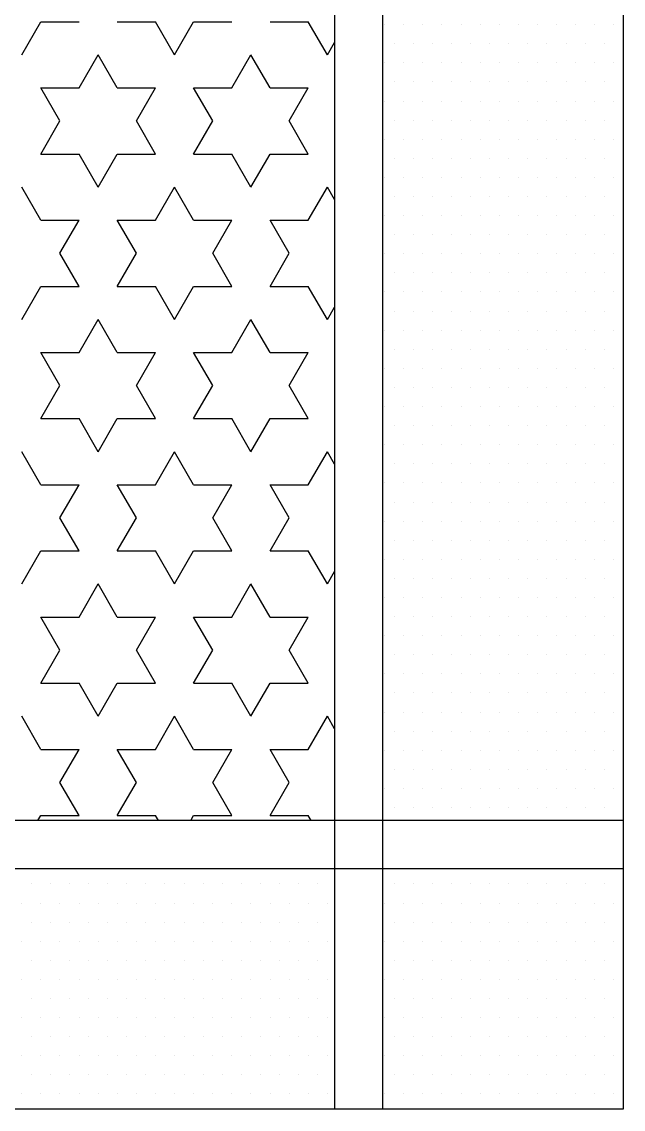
# Model space of a CAD drawing. Extents: x -42728 to 99010, y -18674 to 47645.
# Drawn here: x -35867.9 to -35618, y 16603.2 to 17055.3 of the extents above; entities that cross this region are included whole.
import ezdxf

# ---------------------------------------------------------------- set-up
doc = ezdxf.new("R2010")
doc.units = 0
doc.header["$LTSCALE"] = 100
doc.header["$MEASUREMENT"] = 0
doc.layers.get('0').update_dxf_attribs({"linetype": 'CONTINUOUS'})
doc.layers.add('家具', color=223, linetype='CONTINUOUS')

# ---------------------------------------------------------------- blocks, each defined once
blk = doc.blocks.new('A$C30322C3C')
at = {"layer": '家具', "color": 3}
for p, q in [((350.87, 888.82), (350.87, 0)), ((370.87, 888.82), (370.87, 0)), ((470.87, 888.82), (470.87, 0)), ((220.9, 438.31), (228.84, 452.06)), ((284.4, 438.31), (292.34, 452.06)), ((228.84, 452.05), (244.71, 452.05)), ((260.59, 452.05), (276.46, 452.05)), ((284.4, 438.31), (276.46, 452.05)), ((292.34, 452.05), (308.21, 452.05)), ((324.09, 452.05), (339.96, 452.05)), ((347.9, 438.31), (339.96, 452.05)), ((371.71, 450.84), (371.71, 450.84)), ((379.65, 450.84), (379.65, 450.84)), ((387.59, 450.84), (387.59, 450.84)), ((395.53, 450.84), (395.53, 450.84)), ((403.46, 450.84), (403.46, 450.84)), ((411.4, 450.84), (411.4, 450.84)), ((419.34, 450.84), (419.34, 450.84)), ((427.28, 450.84), (427.28, 450.84)), ((435.21, 450.84), (435.21, 450.84)), ((443.15, 450.84), (443.15, 450.84)), ((451.09, 450.84), (451.09, 450.84)), ((459.03, 450.84), (459.03, 450.84)), ((466.96, 450.84), (466.96, 450.84)), ((347.9, 438.31), (350.87, 443.45)), ((375.68, 442.9), (375.68, 442.9)), ((383.62, 442.9), (383.62, 442.9)), ((391.56, 442.9), (391.56, 442.9)), ((399.5, 442.9), (399.5, 442.9)), ((407.43, 442.9), (407.43, 442.9)), ((415.37, 442.9), (415.37, 442.9)), ((423.31, 442.9), (423.31, 442.9)), ((431.25, 442.9), (431.25, 442.9)), ((439.18, 442.9), (439.18, 442.9)), ((447.12, 442.9), (447.12, 442.9)), ((455.06, 442.9), (455.06, 442.9)), ((463, 442.9), (463, 442.9)), ((244.71, 424.56), (252.65, 438.31)), ((260.58, 424.56), (252.65, 438.31)), ((308.21, 424.56), (316.15, 438.31)), ((324.08, 424.56), (316.15, 438.31)), ((371.71, 434.97), (371.71, 434.97)), ((379.65, 434.97), (379.65, 434.97)), ((387.59, 434.97), (387.59, 434.97)), ((395.53, 434.97), (395.53, 434.97)), ((403.46, 434.97), (403.46, 434.97)), ((411.4, 434.97), (411.4, 434.97)), ((419.34, 434.97), (419.34, 434.97)), ((427.28, 434.97), (427.28, 434.97)), ((435.21, 434.97), (435.21, 434.97)), ((443.15, 434.97), (443.15, 434.97)), ((451.09, 434.97), (451.09, 434.97)), ((459.03, 434.97), (459.03, 434.97)), ((466.96, 434.97), (466.96, 434.97)), ((375.68, 427.03), (375.68, 427.03)), ((383.62, 427.03), (383.62, 427.03)), ((391.56, 427.03), (391.56, 427.03)), ((399.5, 427.03), (399.5, 427.03)), ((407.43, 427.03), (407.43, 427.03)), ((415.37, 427.03), (415.37, 427.03)), ((423.31, 427.03), (423.31, 427.03)), ((431.25, 427.03), (431.25, 427.03)), ((439.18, 427.03), (439.18, 427.03)), ((447.12, 427.03), (447.12, 427.03)), ((455.06, 427.03), (455.06, 427.03)), ((463, 427.03), (463, 427.03)), ((236.77, 410.81), (228.83, 424.56)), ((228.84, 424.56), (244.71, 424.56)), ((260.59, 424.56), (276.46, 424.56)), ((268.53, 410.81), (276.46, 424.56)), ((300.27, 410.81), (292.33, 424.56)), ((292.34, 424.56), (308.21, 424.56)), ((324.09, 424.56), (339.96, 424.56)), ((332.03, 410.81), (339.96, 424.56)), ((371.71, 419.09), (371.71, 419.09)), ((379.65, 419.09), (379.65, 419.09)), ((387.59, 419.09), (387.59, 419.09)), ((395.53, 419.09), (395.53, 419.09)), ((403.46, 419.09), (403.46, 419.09)), ((411.4, 419.09), (411.4, 419.09)), ((419.34, 419.09), (419.34, 419.09)), ((427.28, 419.09), (427.28, 419.09)), ((435.21, 419.09), (435.21, 419.09)), ((443.15, 419.09), (443.15, 419.09)), ((451.09, 419.09), (451.09, 419.09)), ((459.03, 419.09), (459.03, 419.09)), ((466.96, 419.09), (466.96, 419.09)), ((228.84, 397.06), (236.78, 410.81)), ((276.46, 397.06), (268.52, 410.81)), ((292.34, 397.06), (300.28, 410.81)), ((339.96, 397.06), (332.02, 410.81)), ((375.68, 411.15), (375.68, 411.15)), ((383.62, 411.15), (383.62, 411.15)), ((391.56, 411.15), (391.56, 411.15)), ((399.5, 411.15), (399.5, 411.15)), ((407.43, 411.15), (407.43, 411.15)), ((415.37, 411.15), (415.37, 411.15)), ((423.31, 411.15), (423.31, 411.15)), ((431.25, 411.15), (431.25, 411.15)), ((439.18, 411.15), (439.18, 411.15)), ((447.12, 411.15), (447.12, 411.15)), ((455.06, 411.15), (455.06, 411.15)), ((463, 411.15), (463, 411.15)), ((371.71, 403.22), (371.71, 403.22)), ((379.65, 403.22), (379.65, 403.22)), ((387.59, 403.22), (387.59, 403.22)), ((395.53, 403.22), (395.53, 403.22)), ((403.46, 403.22), (403.46, 403.22)), ((411.4, 403.22), (411.4, 403.22)), ((419.34, 403.22), (419.34, 403.22)), ((427.28, 403.22), (427.28, 403.22)), ((435.21, 403.22), (435.21, 403.22)), ((443.15, 403.22), (443.15, 403.22)), ((451.09, 403.22), (451.09, 403.22)), ((459.03, 403.22), (459.03, 403.22)), ((466.96, 403.22), (466.96, 403.22)), ((228.84, 397.06), (244.71, 397.06)), ((252.65, 383.31), (244.71, 397.06)), ((252.65, 383.32), (260.59, 397.06)), ((260.59, 397.06), (276.46, 397.06)), ((292.34, 397.06), (308.21, 397.06)), ((316.15, 383.31), (308.21, 397.06)), ((316.15, 383.32), (324.09, 397.06)), ((324.09, 397.06), (339.96, 397.06)), ((375.68, 395.28), (375.68, 395.28)), ((383.62, 395.28), (383.62, 395.28)), ((391.56, 395.28), (391.56, 395.28)), ((399.5, 395.28), (399.5, 395.28)), ((407.43, 395.28), (407.43, 395.28)), ((415.37, 395.28), (415.37, 395.28)), ((423.31, 395.28), (423.31, 395.28)), ((431.25, 395.28), (431.25, 395.28)), ((439.18, 395.28), (439.18, 395.28)), ((447.12, 395.28), (447.12, 395.28)), ((455.06, 395.28), (455.06, 395.28)), ((463, 395.28), (463, 395.28)), ((371.71, 387.34), (371.71, 387.34)), ((379.65, 387.34), (379.65, 387.34)), ((387.59, 387.34), (387.59, 387.34)), ((395.53, 387.34), (395.53, 387.34)), ((403.46, 387.34), (403.46, 387.34)), ((411.4, 387.34), (411.4, 387.34)), ((419.34, 387.34), (419.34, 387.34)), ((427.28, 387.34), (427.28, 387.34)), ((435.21, 387.34), (435.21, 387.34)), ((443.15, 387.34), (443.15, 387.34)), ((451.09, 387.34), (451.09, 387.34)), ((459.03, 387.34), (459.03, 387.34)), ((466.96, 387.34), (466.96, 387.34)), ((228.83, 369.56), (220.9, 383.31)), ((276.46, 369.57), (284.4, 383.32)), ((292.33, 369.56), (284.4, 383.31)), ((339.96, 369.57), (347.9, 383.32)), ((350.87, 378.16), (347.9, 383.31)), ((375.68, 379.4), (375.68, 379.4)), ((383.62, 379.4), (383.62, 379.4)), ((391.56, 379.4), (391.56, 379.4)), ((399.5, 379.4), (399.5, 379.4)), ((407.43, 379.4), (407.43, 379.4)), ((415.37, 379.4), (415.37, 379.4)), ((423.31, 379.4), (423.31, 379.4)), ((431.25, 379.4), (431.25, 379.4)), ((439.18, 379.4), (439.18, 379.4)), ((447.12, 379.4), (447.12, 379.4)), ((455.06, 379.4), (455.06, 379.4)), ((463, 379.4), (463, 379.4)), ((371.71, 371.47), (371.71, 371.47)), ((379.65, 371.47), (379.65, 371.47)), ((387.59, 371.47), (387.59, 371.47)), ((395.53, 371.47), (395.53, 371.47)), ((403.46, 371.47), (403.46, 371.47)), ((411.4, 371.47), (411.4, 371.47)), ((419.34, 371.47), (419.34, 371.47)), ((427.28, 371.47), (427.28, 371.47)), ((435.21, 371.47), (435.21, 371.47)), ((443.15, 371.47), (443.15, 371.47)), ((451.09, 371.47), (451.09, 371.47)), ((459.03, 371.47), (459.03, 371.47)), ((466.96, 371.47), (466.96, 371.47)), ((228.84, 369.56), (244.71, 369.56)), ((236.78, 355.82), (244.71, 369.57)), ((268.52, 355.82), (260.58, 369.56)), ((260.59, 369.56), (276.46, 369.56)), ((292.34, 369.56), (308.21, 369.56)), ((300.28, 355.82), (308.21, 369.57)), ((332.02, 355.82), (324.08, 369.56)), ((324.09, 369.56), (339.96, 369.56)), ((375.68, 363.53), (375.68, 363.53)), ((383.62, 363.53), (383.62, 363.53)), ((391.56, 363.53), (391.56, 363.53)), ((399.5, 363.53), (399.5, 363.53)), ((407.43, 363.53), (407.43, 363.53)), ((415.37, 363.53), (415.37, 363.53)), ((423.31, 363.53), (423.31, 363.53)), ((431.25, 363.53), (431.25, 363.53)), ((439.18, 363.53), (439.18, 363.53)), ((447.12, 363.53), (447.12, 363.53)), ((455.06, 363.53), (455.06, 363.53)), ((463, 363.53), (463, 363.53)), ((244.71, 342.07), (236.77, 355.82)), ((260.59, 342.07), (268.53, 355.82)), ((308.21, 342.07), (300.27, 355.82)), ((324.09, 342.07), (332.03, 355.82)), ((371.71, 355.59), (371.71, 355.59)), ((379.65, 355.59), (379.65, 355.59)), ((387.59, 355.59), (387.59, 355.59)), ((395.53, 355.59), (395.53, 355.59)), ((403.46, 355.59), (403.46, 355.59)), ((411.4, 355.59), (411.4, 355.59)), ((419.34, 355.59), (419.34, 355.59)), ((427.28, 355.59), (427.28, 355.59)), ((435.21, 355.59), (435.21, 355.59)), ((443.15, 355.59), (443.15, 355.59)), ((451.09, 355.59), (451.09, 355.59)), ((459.03, 355.59), (459.03, 355.59)), ((466.96, 355.59), (466.96, 355.59)), ((375.68, 347.65), (375.68, 347.65)), ((383.62, 347.65), (383.62, 347.65)), ((391.56, 347.65), (391.56, 347.65)), ((399.5, 347.65), (399.5, 347.65)), ((407.43, 347.65), (407.43, 347.65)), ((415.37, 347.65), (415.37, 347.65)), ((423.31, 347.65), (423.31, 347.65)), ((431.25, 347.65), (431.25, 347.65)), ((439.18, 347.65), (439.18, 347.65)), ((447.12, 347.65), (447.12, 347.65)), ((455.06, 347.65), (455.06, 347.65)), ((463, 347.65), (463, 347.65)), ((220.9, 328.32), (228.84, 342.07)), ((228.84, 342.07), (244.71, 342.07)), ((260.59, 342.07), (276.46, 342.07)), ((284.4, 328.32), (276.46, 342.07)), ((284.4, 328.32), (292.34, 342.07)), ((292.34, 342.07), (308.21, 342.07)), ((324.09, 342.07), (339.96, 342.07)), ((347.9, 328.32), (339.96, 342.07)), ((371.71, 339.72), (371.71, 339.72)), ((379.65, 339.72), (379.65, 339.72)), ((387.59, 339.72), (387.59, 339.72)), ((395.53, 339.72), (395.53, 339.72)), ((403.46, 339.72), (403.46, 339.72)), ((411.4, 339.72), (411.4, 339.72)), ((419.34, 339.72), (419.34, 339.72)), ((427.28, 339.72), (427.28, 339.72)), ((435.21, 339.72), (435.21, 339.72)), ((443.15, 339.72), (443.15, 339.72)), ((451.09, 339.72), (451.09, 339.72)), ((459.03, 339.72), (459.03, 339.72)), ((466.96, 339.72), (466.96, 339.72)), ((347.9, 328.32), (350.87, 333.47)), ((375.68, 331.78), (375.68, 331.78)), ((383.62, 331.78), (383.62, 331.78)), ((391.56, 331.78), (391.56, 331.78)), ((399.5, 331.78), (399.5, 331.78)), ((407.43, 331.78), (407.43, 331.78)), ((415.37, 331.78), (415.37, 331.78)), ((423.31, 331.78), (423.31, 331.78)), ((431.25, 331.78), (431.25, 331.78)), ((439.18, 331.78), (439.18, 331.78)), ((447.12, 331.78), (447.12, 331.78)), ((455.06, 331.78), (455.06, 331.78)), ((463, 331.78), (463, 331.78)), ((244.71, 314.58), (252.65, 328.32)), ((260.58, 314.57), (252.65, 328.32)), ((308.21, 314.58), (316.15, 328.32)), ((324.08, 314.57), (316.15, 328.32)), ((371.71, 323.84), (371.71, 323.84)), ((379.65, 323.84), (379.65, 323.84)), ((387.59, 323.84), (387.59, 323.84)), ((395.53, 323.84), (395.53, 323.84)), ((403.46, 323.84), (403.46, 323.84)), ((411.4, 323.84), (411.4, 323.84)), ((419.34, 323.84), (419.34, 323.84)), ((427.28, 323.84), (427.28, 323.84)), ((435.21, 323.84), (435.21, 323.84)), ((443.15, 323.84), (443.15, 323.84)), ((451.09, 323.84), (451.09, 323.84)), ((459.03, 323.84), (459.03, 323.84)), ((466.96, 323.84), (466.96, 323.84)), ((236.77, 300.82), (228.83, 314.57)), ((228.84, 314.57), (244.71, 314.57)), ((260.59, 314.57), (276.46, 314.57)), ((268.53, 300.83), (276.46, 314.58)), ((300.27, 300.82), (292.33, 314.57)), ((292.34, 314.57), (308.21, 314.57)), ((324.09, 314.57), (339.96, 314.57)), ((332.03, 300.83), (339.96, 314.58)), ((375.68, 315.9), (375.68, 315.9)), ((383.62, 315.9), (383.62, 315.9)), ((391.56, 315.9), (391.56, 315.9)), ((399.5, 315.9), (399.5, 315.9)), ((407.43, 315.9), (407.43, 315.9)), ((415.37, 315.9), (415.37, 315.9)), ((423.31, 315.9), (423.31, 315.9)), ((431.25, 315.9), (431.25, 315.9)), ((439.18, 315.9), (439.18, 315.9)), ((447.12, 315.9), (447.12, 315.9)), ((455.06, 315.9), (455.06, 315.9)), ((463, 315.9), (463, 315.9)), ((371.71, 307.97), (371.71, 307.97)), ((379.65, 307.97), (379.65, 307.97)), ((387.59, 307.97), (387.59, 307.97)), ((395.53, 307.97), (395.53, 307.97)), ((403.46, 307.97), (403.46, 307.97)), ((411.4, 307.97), (411.4, 307.97)), ((419.34, 307.97), (419.34, 307.97)), ((427.28, 307.97), (427.28, 307.97)), ((435.21, 307.97), (435.21, 307.97)), ((443.15, 307.97), (443.15, 307.97)), ((451.09, 307.97), (451.09, 307.97)), ((459.03, 307.97), (459.03, 307.97)), ((466.96, 307.97), (466.96, 307.97)), ((228.84, 287.08), (236.78, 300.83)), ((276.46, 287.08), (268.52, 300.82)), ((292.34, 287.08), (300.28, 300.83)), ((339.96, 287.08), (332.02, 300.82)), ((375.68, 300.03), (375.68, 300.03)), ((383.62, 300.03), (383.62, 300.03)), ((391.56, 300.03), (391.56, 300.03)), ((399.5, 300.03), (399.5, 300.03)), ((407.43, 300.03), (407.43, 300.03)), ((415.37, 300.03), (415.37, 300.03)), ((423.31, 300.03), (423.31, 300.03)), ((431.25, 300.03), (431.25, 300.03)), ((439.18, 300.03), (439.18, 300.03)), ((447.12, 300.03), (447.12, 300.03)), ((455.06, 300.03), (455.06, 300.03)), ((463, 300.03), (463, 300.03)), ((371.71, 292.09), (371.71, 292.09)), ((379.65, 292.09), (379.65, 292.09)), ((387.59, 292.09), (387.59, 292.09)), ((395.53, 292.09), (395.53, 292.09)), ((403.46, 292.09), (403.46, 292.09)), ((411.4, 292.09), (411.4, 292.09)), ((419.34, 292.09), (419.34, 292.09)), ((427.28, 292.09), (427.28, 292.09)), ((435.21, 292.09), (435.21, 292.09)), ((443.15, 292.09), (443.15, 292.09)), ((451.09, 292.09), (451.09, 292.09)), ((459.03, 292.09), (459.03, 292.09)), ((466.96, 292.09), (466.96, 292.09)), ((228.84, 287.07), (244.71, 287.07)), ((252.65, 273.33), (244.71, 287.08)), ((252.65, 273.33), (260.59, 287.08)), ((260.59, 287.07), (276.46, 287.07)), ((292.34, 287.07), (308.21, 287.07)), ((316.15, 273.33), (308.21, 287.08)), ((316.15, 273.33), (324.09, 287.08)), ((324.09, 287.07), (339.96, 287.07)), ((375.68, 284.15), (375.68, 284.15)), ((383.62, 284.15), (383.62, 284.15)), ((391.56, 284.15), (391.56, 284.15)), ((399.5, 284.15), (399.5, 284.15)), ((407.43, 284.15), (407.43, 284.15)), ((415.37, 284.15), (415.37, 284.15)), ((423.31, 284.15), (423.31, 284.15)), ((431.25, 284.15), (431.25, 284.15)), ((439.18, 284.15), (439.18, 284.15)), ((447.12, 284.15), (447.12, 284.15)), ((455.06, 284.15), (455.06, 284.15)), ((463, 284.15), (463, 284.15)), ((371.71, 276.22), (371.71, 276.22)), ((379.65, 276.22), (379.65, 276.22)), ((387.59, 276.22), (387.59, 276.22)), ((395.53, 276.22), (395.53, 276.22)), ((403.46, 276.22), (403.46, 276.22)), ((411.4, 276.22), (411.4, 276.22)), ((419.34, 276.22), (419.34, 276.22)), ((427.28, 276.22), (427.28, 276.22)), ((435.21, 276.22), (435.21, 276.22)), ((443.15, 276.22), (443.15, 276.22)), ((451.09, 276.22), (451.09, 276.22)), ((459.03, 276.22), (459.03, 276.22)), ((466.96, 276.22), (466.96, 276.22)), ((228.83, 259.58), (220.9, 273.33)), ((276.46, 259.58), (284.4, 273.33)), ((292.33, 259.58), (284.4, 273.33)), ((339.96, 259.58), (347.9, 273.33)), ((350.87, 268.18), (347.9, 273.33)), ((375.68, 268.28), (375.68, 268.28)), ((383.62, 268.28), (383.62, 268.28)), ((391.56, 268.28), (391.56, 268.28)), ((399.5, 268.28), (399.5, 268.28)), ((407.43, 268.28), (407.43, 268.28)), ((415.37, 268.28), (415.37, 268.28)), ((423.31, 268.28), (423.31, 268.28)), ((431.25, 268.28), (431.25, 268.28)), ((439.18, 268.28), (439.18, 268.28)), ((447.12, 268.28), (447.12, 268.28)), ((455.06, 268.28), (455.06, 268.28)), ((463, 268.28), (463, 268.28)), ((228.84, 259.58), (244.71, 259.58)), ((236.78, 245.84), (244.71, 259.58)), ((268.52, 245.83), (260.58, 259.58)), ((260.59, 259.58), (276.46, 259.58)), ((292.34, 259.58), (308.21, 259.58)), ((300.28, 245.84), (308.21, 259.58)), ((332.02, 245.83), (324.08, 259.58)), ((324.09, 259.58), (339.96, 259.58)), ((371.71, 260.34), (371.71, 260.34)), ((379.65, 260.34), (379.65, 260.34)), ((387.59, 260.34), (387.59, 260.34)), ((395.53, 260.34), (395.53, 260.34)), ((403.46, 260.34), (403.46, 260.34)), ((411.4, 260.34), (411.4, 260.34)), ((419.34, 260.34), (419.34, 260.34)), ((427.28, 260.34), (427.28, 260.34)), ((435.21, 260.34), (435.21, 260.34)), ((443.15, 260.34), (443.15, 260.34)), ((451.09, 260.34), (451.09, 260.34)), ((459.03, 260.34), (459.03, 260.34)), ((466.96, 260.34), (466.96, 260.34)), ((375.68, 252.4), (375.68, 252.4)), ((383.62, 252.4), (383.62, 252.4)), ((391.56, 252.4), (391.56, 252.4)), ((399.5, 252.4), (399.5, 252.4)), ((407.43, 252.4), (407.43, 252.4)), ((415.37, 252.4), (415.37, 252.4)), ((423.31, 252.4), (423.31, 252.4)), ((431.25, 252.4), (431.25, 252.4)), ((439.18, 252.4), (439.18, 252.4)), ((447.12, 252.4), (447.12, 252.4)), ((455.06, 252.4), (455.06, 252.4)), ((463, 252.4), (463, 252.4)), ((244.71, 232.08), (236.77, 245.83)), ((260.59, 232.09), (268.53, 245.84)), ((308.21, 232.08), (300.27, 245.83)), ((324.09, 232.09), (332.03, 245.84)), ((371.71, 244.47), (371.71, 244.47)), ((379.65, 244.47), (379.65, 244.47)), ((387.59, 244.47), (387.59, 244.47)), ((395.53, 244.47), (395.53, 244.47)), ((403.46, 244.47), (403.46, 244.47)), ((411.4, 244.47), (411.4, 244.47)), ((419.34, 244.47), (419.34, 244.47)), ((427.28, 244.47), (427.28, 244.47)), ((435.21, 244.47), (435.21, 244.47)), ((443.15, 244.47), (443.15, 244.47)), ((451.09, 244.47), (451.09, 244.47)), ((459.03, 244.47), (459.03, 244.47)), ((466.96, 244.47), (466.96, 244.47)), ((375.68, 236.53), (375.68, 236.53)), ((383.62, 236.53), (383.62, 236.53)), ((391.56, 236.53), (391.56, 236.53)), ((399.5, 236.53), (399.5, 236.53)), ((407.43, 236.53), (407.43, 236.53)), ((415.37, 236.53), (415.37, 236.53)), ((423.31, 236.53), (423.31, 236.53)), ((431.25, 236.53), (431.25, 236.53)), ((439.18, 236.53), (439.18, 236.53)), ((447.12, 236.53), (447.12, 236.53)), ((455.06, 236.53), (455.06, 236.53)), ((463, 236.53), (463, 236.53)), ((220.9, 218.34), (228.84, 232.09)), ((228.84, 232.08), (244.71, 232.08)), ((260.59, 232.08), (276.46, 232.08)), ((284.4, 218.34), (276.46, 232.08)), ((284.4, 218.34), (292.34, 232.09)), ((292.34, 232.08), (308.21, 232.08)), ((324.09, 232.08), (339.96, 232.08)), ((347.9, 218.34), (339.96, 232.08)), ((371.71, 228.59), (371.71, 228.59)), ((379.65, 228.59), (379.65, 228.59)), ((387.59, 228.59), (387.59, 228.59)), ((395.53, 228.59), (395.53, 228.59)), ((403.46, 228.59), (403.46, 228.59)), ((411.4, 228.59), (411.4, 228.59)), ((419.34, 228.59), (419.34, 228.59)), ((427.28, 228.59), (427.28, 228.59)), ((435.21, 228.59), (435.21, 228.59)), ((443.15, 228.59), (443.15, 228.59)), ((451.09, 228.59), (451.09, 228.59)), ((459.03, 228.59), (459.03, 228.59)), ((466.96, 228.59), (466.96, 228.59)), ((347.9, 218.34), (350.87, 223.48)), ((244.71, 204.59), (252.65, 218.34)), ((260.58, 204.59), (252.65, 218.34)), ((308.21, 204.59), (316.15, 218.34)), ((324.08, 204.59), (316.15, 218.34)), ((375.68, 220.65), (375.68, 220.65)), ((383.62, 220.65), (383.62, 220.65)), ((391.56, 220.65), (391.56, 220.65)), ((399.5, 220.65), (399.5, 220.65)), ((407.43, 220.65), (407.43, 220.65)), ((415.37, 220.65), (415.37, 220.65)), ((423.31, 220.65), (423.31, 220.65)), ((431.25, 220.65), (431.25, 220.65)), ((439.18, 220.65), (439.18, 220.65)), ((447.12, 220.65), (447.12, 220.65)), ((455.06, 220.65), (455.06, 220.65)), ((463, 220.65), (463, 220.65)), ((371.71, 212.72), (371.71, 212.72)), ((379.65, 212.72), (379.65, 212.72)), ((387.59, 212.72), (387.59, 212.72)), ((395.53, 212.72), (395.53, 212.72)), ((403.46, 212.72), (403.46, 212.72)), ((411.4, 212.72), (411.4, 212.72)), ((419.34, 212.72), (419.34, 212.72)), ((427.28, 212.72), (427.28, 212.72)), ((435.21, 212.72), (435.21, 212.72)), ((443.15, 212.72), (443.15, 212.72)), ((451.09, 212.72), (451.09, 212.72)), ((459.03, 212.72), (459.03, 212.72)), ((466.96, 212.72), (466.96, 212.72)), ((236.77, 190.84), (228.83, 204.59)), ((228.84, 204.59), (244.71, 204.59)), ((260.59, 204.59), (276.46, 204.59)), ((268.53, 190.84), (276.46, 204.59)), ((300.27, 190.84), (292.33, 204.59)), ((292.34, 204.59), (308.21, 204.59)), ((324.09, 204.59), (339.96, 204.59)), ((332.03, 190.84), (339.96, 204.59)), ((375.68, 204.78), (375.68, 204.78)), ((383.62, 204.78), (383.62, 204.78)), ((391.56, 204.78), (391.56, 204.78)), ((399.5, 204.78), (399.5, 204.78)), ((407.43, 204.78), (407.43, 204.78)), ((415.37, 204.78), (415.37, 204.78)), ((423.31, 204.78), (423.31, 204.78)), ((431.25, 204.78), (431.25, 204.78)), ((439.18, 204.78), (439.18, 204.78)), ((447.12, 204.78), (447.12, 204.78)), ((455.06, 204.78), (455.06, 204.78)), ((463, 204.78), (463, 204.78)), ((371.71, 196.84), (371.71, 196.84)), ((379.65, 196.84), (379.65, 196.84)), ((387.59, 196.84), (387.59, 196.84)), ((395.53, 196.84), (395.53, 196.84)), ((403.46, 196.84), (403.46, 196.84)), ((411.4, 196.84), (411.4, 196.84)), ((419.34, 196.84), (419.34, 196.84)), ((427.28, 196.84), (427.28, 196.84)), ((435.21, 196.84), (435.21, 196.84)), ((443.15, 196.84), (443.15, 196.84)), ((451.09, 196.84), (451.09, 196.84)), ((459.03, 196.84), (459.03, 196.84)), ((466.96, 196.84), (466.96, 196.84)), ((228.84, 177.09), (236.78, 190.84)), ((276.46, 177.09), (268.52, 190.84)), ((292.34, 177.09), (300.28, 190.84)), ((339.96, 177.09), (332.02, 190.84)), ((375.68, 188.9), (375.68, 188.9)), ((383.62, 188.9), (383.62, 188.9)), ((391.56, 188.9), (391.56, 188.9)), ((399.5, 188.9), (399.5, 188.9)), ((407.43, 188.9), (407.43, 188.9)), ((415.37, 188.9), (415.37, 188.9)), ((423.31, 188.9), (423.31, 188.9)), ((431.25, 188.9), (431.25, 188.9)), ((439.18, 188.9), (439.18, 188.9)), ((447.12, 188.9), (447.12, 188.9)), ((455.06, 188.9), (455.06, 188.9)), ((463, 188.9), (463, 188.9)), ((371.71, 180.97), (371.71, 180.97)), ((379.65, 180.97), (379.65, 180.97)), ((387.59, 180.97), (387.59, 180.97)), ((395.53, 180.97), (395.53, 180.97)), ((403.46, 180.97), (403.46, 180.97)), ((411.4, 180.97), (411.4, 180.97)), ((419.34, 180.97), (419.34, 180.97)), ((427.28, 180.97), (427.28, 180.97)), ((435.21, 180.97), (435.21, 180.97)), ((443.15, 180.97), (443.15, 180.97)), ((451.09, 180.97), (451.09, 180.97)), ((459.03, 180.97), (459.03, 180.97)), ((466.96, 180.97), (466.96, 180.97)), ((228.84, 177.09), (244.71, 177.09)), ((252.65, 163.34), (244.71, 177.09)), ((252.65, 163.35), (260.59, 177.09)), ((260.59, 177.09), (276.46, 177.09)), ((292.34, 177.09), (308.21, 177.09)), ((316.15, 163.34), (308.21, 177.09)), ((316.15, 163.35), (324.09, 177.09)), ((324.09, 177.09), (339.96, 177.09)), ((375.68, 173.03), (375.68, 173.03)), ((383.62, 173.03), (383.62, 173.03)), ((391.56, 173.03), (391.56, 173.03)), ((399.5, 173.03), (399.5, 173.03)), ((407.43, 173.03), (407.43, 173.03)), ((415.37, 173.03), (415.37, 173.03)), ((423.31, 173.03), (423.31, 173.03)), ((431.25, 173.03), (431.25, 173.03)), ((439.18, 173.03), (439.18, 173.03)), ((447.12, 173.03), (447.12, 173.03)), ((455.06, 173.03), (455.06, 173.03)), ((463, 173.03), (463, 173.03)), ((228.83, 149.59), (220.9, 163.34)), ((276.46, 149.6), (284.4, 163.35)), ((292.33, 149.59), (284.4, 163.34)), ((339.96, 149.6), (347.9, 163.35)), ((350.87, 158.19), (347.9, 163.34)), ((371.71, 165.09), (371.71, 165.09)), ((379.65, 165.09), (379.65, 165.09)), ((387.59, 165.09), (387.59, 165.09)), ((395.53, 165.09), (395.53, 165.09)), ((403.46, 165.09), (403.46, 165.09)), ((411.4, 165.09), (411.4, 165.09)), ((419.34, 165.09), (419.34, 165.09)), ((427.28, 165.09), (427.28, 165.09)), ((435.21, 165.09), (435.21, 165.09)), ((443.15, 165.09), (443.15, 165.09)), ((451.09, 165.09), (451.09, 165.09)), ((459.03, 165.09), (459.03, 165.09)), ((466.96, 165.09), (466.96, 165.09)), ((375.68, 157.15), (375.68, 157.15)), ((383.62, 157.15), (383.62, 157.15)), ((391.56, 157.15), (391.56, 157.15)), ((399.5, 157.15), (399.5, 157.15)), ((407.43, 157.15), (407.43, 157.15)), ((415.37, 157.15), (415.37, 157.15)), ((423.31, 157.15), (423.31, 157.15)), ((431.25, 157.15), (431.25, 157.15)), ((439.18, 157.15), (439.18, 157.15)), ((447.12, 157.15), (447.12, 157.15)), ((455.06, 157.15), (455.06, 157.15)), ((463, 157.15), (463, 157.15)), ((228.84, 149.59), (244.71, 149.59)), ((236.78, 135.85), (244.71, 149.6)), ((268.52, 135.85), (260.58, 149.59)), ((260.59, 149.59), (276.46, 149.59)), ((292.34, 149.59), (308.21, 149.59)), ((300.28, 135.85), (308.21, 149.6)), ((332.02, 135.85), (324.08, 149.59)), ((324.09, 149.59), (339.96, 149.59)), ((371.71, 149.22), (371.71, 149.22)), ((379.65, 149.22), (379.65, 149.22)), ((387.59, 149.22), (387.59, 149.22)), ((395.53, 149.22), (395.53, 149.22)), ((403.46, 149.22), (403.46, 149.22)), ((411.4, 149.22), (411.4, 149.22)), ((419.34, 149.22), (419.34, 149.22)), ((427.28, 149.22), (427.28, 149.22)), ((435.21, 149.22), (435.21, 149.22)), ((443.15, 149.22), (443.15, 149.22)), ((451.09, 149.22), (451.09, 149.22)), ((459.03, 149.22), (459.03, 149.22)), ((466.96, 149.22), (466.96, 149.22)), ((375.68, 141.28), (375.68, 141.28)), ((383.62, 141.28), (383.62, 141.28)), ((391.56, 141.28), (391.56, 141.28)), ((399.5, 141.28), (399.5, 141.28)), ((407.43, 141.28), (407.43, 141.28)), ((415.37, 141.28), (415.37, 141.28)), ((423.31, 141.28), (423.31, 141.28)), ((431.25, 141.28), (431.25, 141.28)), ((439.18, 141.28), (439.18, 141.28)), ((447.12, 141.28), (447.12, 141.28)), ((455.06, 141.28), (455.06, 141.28)), ((463, 141.28), (463, 141.28)), ((244.71, 122.1), (236.77, 135.85)), ((260.59, 122.1), (268.53, 135.85)), ((308.21, 122.1), (300.27, 135.85)), ((324.09, 122.1), (332.03, 135.85)), ((371.71, 133.34), (371.71, 133.34)), ((379.65, 133.34), (379.65, 133.34)), ((387.59, 133.34), (387.59, 133.34)), ((395.53, 133.34), (395.53, 133.34)), ((403.46, 133.34), (403.46, 133.34)), ((411.4, 133.34), (411.4, 133.34)), ((419.34, 133.34), (419.34, 133.34)), ((427.28, 133.34), (427.28, 133.34)), ((435.21, 133.34), (435.21, 133.34)), ((443.15, 133.34), (443.15, 133.34)), ((451.09, 133.34), (451.09, 133.34)), ((459.03, 133.34), (459.03, 133.34)), ((466.96, 133.34), (466.96, 133.34)), ((227.62, 120), (228.84, 122.1)), ((228.84, 122.1), (244.71, 122.1)), ((260.59, 122.1), (276.46, 122.1)), ((277.67, 120), (276.46, 122.1)), ((291.12, 120), (292.34, 122.1)), ((292.34, 122.1), (308.21, 122.1)), ((324.09, 122.1), (339.96, 122.1)), ((341.17, 120), (339.96, 122.1)), ((375.68, 125.4), (375.68, 125.4)), ((383.62, 125.4), (383.62, 125.4)), ((391.56, 125.4), (391.56, 125.4)), ((399.5, 125.4), (399.5, 125.4)), ((407.43, 125.4), (407.43, 125.4)), ((415.37, 125.4), (415.37, 125.4)), ((423.31, 125.4), (423.31, 125.4)), ((431.25, 125.4), (431.25, 125.4)), ((439.18, 125.4), (439.18, 125.4)), ((447.12, 125.4), (447.12, 125.4)), ((455.06, 125.4), (455.06, 125.4)), ((463, 125.4), (463, 125.4)), ((470.87, 120), (0, 120)), ((470.87, 100), (0, 100)), ((224.87, 93.65), (224.87, 93.65)), ((232.81, 93.65), (232.81, 93.65)), ((240.75, 93.65), (240.75, 93.65)), ((248.68, 93.65), (248.68, 93.65)), ((256.62, 93.65), (256.62, 93.65)), ((264.56, 93.65), (264.56, 93.65)), ((272.5, 93.65), (272.5, 93.65)), ((280.43, 93.65), (280.43, 93.65)), ((288.37, 93.65), (288.37, 93.65)), ((296.31, 93.65), (296.31, 93.65)), ((304.25, 93.65), (304.25, 93.65)), ((312.18, 93.65), (312.18, 93.65)), ((320.12, 93.65), (320.12, 93.65)), ((328.06, 93.65), (328.06, 93.65)), ((336, 93.65), (336, 93.65)), ((343.93, 93.65), (343.93, 93.65)), ((375.68, 93.65), (375.68, 93.65)), ((383.62, 93.65), (383.62, 93.65)), ((391.56, 93.65), (391.56, 93.65)), ((399.5, 93.65), (399.5, 93.65)), ((407.43, 93.65), (407.43, 93.65)), ((415.37, 93.65), (415.37, 93.65)), ((423.31, 93.65), (423.31, 93.65)), ((431.25, 93.65), (431.25, 93.65)), ((439.18, 93.65), (439.18, 93.65)), ((447.12, 93.65), (447.12, 93.65)), ((455.06, 93.65), (455.06, 93.65)), ((463, 93.65), (463, 93.65)), ((220.9, 85.72), (220.9, 85.72)), ((228.84, 85.72), (228.84, 85.72)), ((236.78, 85.72), (236.78, 85.72)), ((244.71, 85.72), (244.71, 85.72)), ((252.65, 85.72), (252.65, 85.72)), ((260.59, 85.72), (260.59, 85.72)), ((268.53, 85.72), (268.53, 85.72)), ((276.46, 85.72), (276.46, 85.72)), ((284.4, 85.72), (284.4, 85.72)), ((292.34, 85.72), (292.34, 85.72)), ((300.28, 85.72), (300.28, 85.72)), ((308.21, 85.72), (308.21, 85.72)), ((316.15, 85.72), (316.15, 85.72)), ((324.09, 85.72), (324.09, 85.72)), ((332.03, 85.72), (332.03, 85.72)), ((339.96, 85.72), (339.96, 85.72)), ((347.9, 85.72), (347.9, 85.72)), ((371.71, 85.72), (371.71, 85.72)), ((379.65, 85.72), (379.65, 85.72)), ((387.59, 85.72), (387.59, 85.72)), ((395.53, 85.72), (395.53, 85.72)), ((403.46, 85.72), (403.46, 85.72)), ((411.4, 85.72), (411.4, 85.72)), ((419.34, 85.72), (419.34, 85.72)), ((427.28, 85.72), (427.28, 85.72)), ((435.21, 85.72), (435.21, 85.72)), ((443.15, 85.72), (443.15, 85.72)), ((451.09, 85.72), (451.09, 85.72)), ((459.03, 85.72), (459.03, 85.72)), ((466.96, 85.72), (466.96, 85.72)), ((224.87, 77.78), (224.87, 77.78)), ((232.81, 77.78), (232.81, 77.78)), ((240.75, 77.78), (240.75, 77.78)), ((248.68, 77.78), (248.68, 77.78)), ((256.62, 77.78), (256.62, 77.78)), ((264.56, 77.78), (264.56, 77.78)), ((272.5, 77.78), (272.5, 77.78)), ((280.43, 77.78), (280.43, 77.78)), ((288.37, 77.78), (288.37, 77.78)), ((296.31, 77.78), (296.31, 77.78)), ((304.25, 77.78), (304.25, 77.78)), ((312.18, 77.78), (312.18, 77.78)), ((320.12, 77.78), (320.12, 77.78)), ((328.06, 77.78), (328.06, 77.78)), ((336, 77.78), (336, 77.78)), ((343.93, 77.78), (343.93, 77.78)), ((375.68, 77.78), (375.68, 77.78)), ((383.62, 77.78), (383.62, 77.78)), ((391.56, 77.78), (391.56, 77.78)), ((399.5, 77.78), (399.5, 77.78)), ((407.43, 77.78), (407.43, 77.78)), ((415.37, 77.78), (415.37, 77.78)), ((423.31, 77.78), (423.31, 77.78)), ((431.25, 77.78), (431.25, 77.78)), ((439.18, 77.78), (439.18, 77.78)), ((447.12, 77.78), (447.12, 77.78)), ((455.06, 77.78), (455.06, 77.78)), ((463, 77.78), (463, 77.78)), ((220.9, 69.84), (220.9, 69.84)), ((228.84, 69.84), (228.84, 69.84)), ((236.78, 69.84), (236.78, 69.84)), ((244.71, 69.84), (244.71, 69.84)), ((252.65, 69.84), (252.65, 69.84)), ((260.59, 69.84), (260.59, 69.84)), ((268.53, 69.84), (268.53, 69.84)), ((276.46, 69.84), (276.46, 69.84)), ((284.4, 69.84), (284.4, 69.84)), ((292.34, 69.84), (292.34, 69.84)), ((300.28, 69.84), (300.28, 69.84)), ((308.21, 69.84), (308.21, 69.84)), ((316.15, 69.84), (316.15, 69.84)), ((324.09, 69.84), (324.09, 69.84)), ((332.03, 69.84), (332.03, 69.84)), ((339.96, 69.84), (339.96, 69.84)), ((347.9, 69.84), (347.9, 69.84)), ((371.71, 69.84), (371.71, 69.84)), ((379.65, 69.84), (379.65, 69.84)), ((387.59, 69.84), (387.59, 69.84)), ((395.53, 69.84), (395.53, 69.84)), ((403.46, 69.84), (403.46, 69.84)), ((411.4, 69.84), (411.4, 69.84)), ((419.34, 69.84), (419.34, 69.84)), ((427.28, 69.84), (427.28, 69.84)), ((435.21, 69.84), (435.21, 69.84)), ((443.15, 69.84), (443.15, 69.84)), ((451.09, 69.84), (451.09, 69.84)), ((459.03, 69.84), (459.03, 69.84)), ((466.96, 69.84), (466.96, 69.84)), ((224.87, 61.9), (224.87, 61.9)), ((232.81, 61.9), (232.81, 61.9)), ((240.75, 61.9), (240.75, 61.9)), ((248.68, 61.9), (248.68, 61.9)), ((256.62, 61.9), (256.62, 61.9)), ((264.56, 61.9), (264.56, 61.9)), ((272.5, 61.9), (272.5, 61.9)), ((280.43, 61.9), (280.43, 61.9)), ((288.37, 61.9), (288.37, 61.9)), ((296.31, 61.9), (296.31, 61.9)), ((304.25, 61.9), (304.25, 61.9)), ((312.18, 61.9), (312.18, 61.9)), ((320.12, 61.9), (320.12, 61.9)), ((328.06, 61.9), (328.06, 61.9)), ((336, 61.9), (336, 61.9)), ((343.93, 61.9), (343.93, 61.9)), ((375.68, 61.9), (375.68, 61.9)), ((383.62, 61.9), (383.62, 61.9)), ((391.56, 61.9), (391.56, 61.9)), ((399.5, 61.9), (399.5, 61.9)), ((407.43, 61.9), (407.43, 61.9)), ((415.37, 61.9), (415.37, 61.9)), ((423.31, 61.9), (423.31, 61.9)), ((431.25, 61.9), (431.25, 61.9)), ((439.18, 61.9), (439.18, 61.9)), ((447.12, 61.9), (447.12, 61.9)), ((455.06, 61.9), (455.06, 61.9)), ((463, 61.9), (463, 61.9)), ((220.9, 53.97), (220.9, 53.97)), ((228.84, 53.97), (228.84, 53.97)), ((236.78, 53.97), (236.78, 53.97)), ((244.71, 53.97), (244.71, 53.97)), ((252.65, 53.97), (252.65, 53.97)), ((260.59, 53.97), (260.59, 53.97)), ((268.53, 53.97), (268.53, 53.97)), ((276.46, 53.97), (276.46, 53.97)), ((284.4, 53.97), (284.4, 53.97)), ((292.34, 53.97), (292.34, 53.97)), ((300.28, 53.97), (300.28, 53.97)), ((308.21, 53.97), (308.21, 53.97)), ((316.15, 53.97), (316.15, 53.97)), ((324.09, 53.97), (324.09, 53.97)), ((332.03, 53.97), (332.03, 53.97)), ((339.96, 53.97), (339.96, 53.97)), ((347.9, 53.97), (347.9, 53.97)), ((371.71, 53.97), (371.71, 53.97)), ((379.65, 53.97), (379.65, 53.97)), ((387.59, 53.97), (387.59, 53.97)), ((395.53, 53.97), (395.53, 53.97)), ((403.46, 53.97), (403.46, 53.97)), ((411.4, 53.97), (411.4, 53.97)), ((419.34, 53.97), (419.34, 53.97)), ((427.28, 53.97), (427.28, 53.97)), ((435.21, 53.97), (435.21, 53.97)), ((443.15, 53.97), (443.15, 53.97)), ((451.09, 53.97), (451.09, 53.97)), ((459.03, 53.97), (459.03, 53.97)), ((466.96, 53.97), (466.96, 53.97)), ((224.87, 46.03), (224.87, 46.03)), ((232.81, 46.03), (232.81, 46.03)), ((240.75, 46.03), (240.75, 46.03)), ((248.68, 46.03), (248.68, 46.03)), ((256.62, 46.03), (256.62, 46.03)), ((264.56, 46.03), (264.56, 46.03)), ((272.5, 46.03), (272.5, 46.03)), ((280.43, 46.03), (280.43, 46.03)), ((288.37, 46.03), (288.37, 46.03)), ((296.31, 46.03), (296.31, 46.03)), ((304.25, 46.03), (304.25, 46.03)), ((312.18, 46.03), (312.18, 46.03)), ((320.12, 46.03), (320.12, 46.03)), ((328.06, 46.03), (328.06, 46.03)), ((336, 46.03), (336, 46.03)), ((343.93, 46.03), (343.93, 46.03)), ((375.68, 46.03), (375.68, 46.03)), ((383.62, 46.03), (383.62, 46.03)), ((391.56, 46.03), (391.56, 46.03)), ((399.5, 46.03), (399.5, 46.03)), ((407.43, 46.03), (407.43, 46.03)), ((415.37, 46.03), (415.37, 46.03)), ((423.31, 46.03), (423.31, 46.03)), ((431.25, 46.03), (431.25, 46.03)), ((439.18, 46.03), (439.18, 46.03)), ((447.12, 46.03), (447.12, 46.03)), ((455.06, 46.03), (455.06, 46.03)), ((463, 46.03), (463, 46.03)), ((220.9, 38.09), (220.9, 38.09)), ((228.84, 38.09), (228.84, 38.09)), ((236.78, 38.09), (236.78, 38.09)), ((244.71, 38.09), (244.71, 38.09)), ((252.65, 38.09), (252.65, 38.09)), ((260.59, 38.09), (260.59, 38.09)), ((268.53, 38.09), (268.53, 38.09)), ((276.46, 38.09), (276.46, 38.09)), ((284.4, 38.09), (284.4, 38.09)), ((292.34, 38.09), (292.34, 38.09)), ((300.28, 38.09), (300.28, 38.09)), ((308.21, 38.09), (308.21, 38.09)), ((316.15, 38.09), (316.15, 38.09)), ((324.09, 38.09), (324.09, 38.09)), ((332.03, 38.09), (332.03, 38.09)), ((339.96, 38.09), (339.96, 38.09)), ((347.9, 38.09), (347.9, 38.09)), ((371.71, 38.09), (371.71, 38.09)), ((379.65, 38.09), (379.65, 38.09)), ((387.59, 38.09), (387.59, 38.09)), ((395.53, 38.09), (395.53, 38.09)), ((403.46, 38.09), (403.46, 38.09)), ((411.4, 38.09), (411.4, 38.09)), ((419.34, 38.09), (419.34, 38.09)), ((427.28, 38.09), (427.28, 38.09)), ((435.21, 38.09), (435.21, 38.09)), ((443.15, 38.09), (443.15, 38.09)), ((451.09, 38.09), (451.09, 38.09)), ((459.03, 38.09), (459.03, 38.09)), ((466.96, 38.09), (466.96, 38.09)), ((224.87, 30.15), (224.87, 30.15)), ((232.81, 30.15), (232.81, 30.15)), ((240.75, 30.15), (240.75, 30.15)), ((248.68, 30.15), (248.68, 30.15)), ((256.62, 30.15), (256.62, 30.15)), ((264.56, 30.15), (264.56, 30.15)), ((272.5, 30.15), (272.5, 30.15)), ((280.43, 30.15), (280.43, 30.15)), ((288.37, 30.15), (288.37, 30.15)), ((296.31, 30.15), (296.31, 30.15)), ((304.25, 30.15), (304.25, 30.15)), ((312.18, 30.15), (312.18, 30.15)), ((320.12, 30.15), (320.12, 30.15)), ((328.06, 30.15), (328.06, 30.15)), ((336, 30.15), (336, 30.15)), ((343.93, 30.15), (343.93, 30.15)), ((375.68, 30.15), (375.68, 30.15)), ((383.62, 30.15), (383.62, 30.15)), ((391.56, 30.15), (391.56, 30.15)), ((399.5, 30.15), (399.5, 30.15)), ((407.43, 30.15), (407.43, 30.15)), ((415.37, 30.15), (415.37, 30.15)), ((423.31, 30.15), (423.31, 30.15)), ((431.25, 30.15), (431.25, 30.15)), ((439.18, 30.15), (439.18, 30.15)), ((447.12, 30.15), (447.12, 30.15)), ((455.06, 30.15), (455.06, 30.15)), ((463, 30.15), (463, 30.15)), ((220.9, 22.22), (220.9, 22.22)), ((228.84, 22.22), (228.84, 22.22)), ((236.78, 22.22), (236.78, 22.22)), ((244.71, 22.22), (244.71, 22.22)), ((252.65, 22.22), (252.65, 22.22)), ((260.59, 22.22), (260.59, 22.22)), ((268.53, 22.22), (268.53, 22.22)), ((276.46, 22.22), (276.46, 22.22)), ((284.4, 22.22), (284.4, 22.22)), ((292.34, 22.22), (292.34, 22.22)), ((300.28, 22.22), (300.28, 22.22)), ((308.21, 22.22), (308.21, 22.22)), ((316.15, 22.22), (316.15, 22.22)), ((324.09, 22.22), (324.09, 22.22)), ((332.03, 22.22), (332.03, 22.22)), ((339.96, 22.22), (339.96, 22.22)), ((347.9, 22.22), (347.9, 22.22)), ((371.71, 22.22), (371.71, 22.22)), ((379.65, 22.22), (379.65, 22.22)), ((387.59, 22.22), (387.59, 22.22)), ((395.53, 22.22), (395.53, 22.22)), ((403.46, 22.22), (403.46, 22.22)), ((411.4, 22.22), (411.4, 22.22)), ((419.34, 22.22), (419.34, 22.22)), ((427.28, 22.22), (427.28, 22.22)), ((435.21, 22.22), (435.21, 22.22)), ((443.15, 22.22), (443.15, 22.22)), ((451.09, 22.22), (451.09, 22.22)), ((459.03, 22.22), (459.03, 22.22)), ((466.96, 22.22), (466.96, 22.22)), ((224.87, 14.28), (224.87, 14.28)), ((232.81, 14.28), (232.81, 14.28)), ((240.75, 14.28), (240.75, 14.28)), ((248.68, 14.28), (248.68, 14.28)), ((256.62, 14.28), (256.62, 14.28)), ((264.56, 14.28), (264.56, 14.28)), ((272.5, 14.28), (272.5, 14.28)), ((280.43, 14.28), (280.43, 14.28)), ((288.37, 14.28), (288.37, 14.28)), ((296.31, 14.28), (296.31, 14.28)), ((304.25, 14.28), (304.25, 14.28)), ((312.18, 14.28), (312.18, 14.28)), ((320.12, 14.28), (320.12, 14.28)), ((328.06, 14.28), (328.06, 14.28)), ((336, 14.28), (336, 14.28)), ((343.93, 14.28), (343.93, 14.28)), ((375.68, 14.28), (375.68, 14.28)), ((383.62, 14.28), (383.62, 14.28)), ((391.56, 14.28), (391.56, 14.28)), ((399.5, 14.28), (399.5, 14.28)), ((407.43, 14.28), (407.43, 14.28)), ((415.37, 14.28), (415.37, 14.28)), ((423.31, 14.28), (423.31, 14.28)), ((431.25, 14.28), (431.25, 14.28)), ((439.18, 14.28), (439.18, 14.28)), ((447.12, 14.28), (447.12, 14.28)), ((455.06, 14.28), (455.06, 14.28)), ((463, 14.28), (463, 14.28)), ((220.9, 6.34), (220.9, 6.34)), ((228.84, 6.34), (228.84, 6.34)), ((236.78, 6.34), (236.78, 6.34)), ((244.71, 6.34), (244.71, 6.34)), ((252.65, 6.34), (252.65, 6.34)), ((260.59, 6.34), (260.59, 6.34)), ((268.53, 6.34), (268.53, 6.34)), ((276.46, 6.34), (276.46, 6.34)), ((284.4, 6.34), (284.4, 6.34)), ((292.34, 6.34), (292.34, 6.34)), ((300.28, 6.34), (300.28, 6.34)), ((308.21, 6.34), (308.21, 6.34)), ((316.15, 6.34), (316.15, 6.34)), ((324.09, 6.34), (324.09, 6.34)), ((332.03, 6.34), (332.03, 6.34)), ((339.96, 6.34), (339.96, 6.34)), ((347.9, 6.34), (347.9, 6.34)), ((371.71, 6.34), (371.71, 6.34)), ((379.65, 6.34), (379.65, 6.34)), ((387.59, 6.34), (387.59, 6.34)), ((395.53, 6.34), (395.53, 6.34)), ((403.46, 6.34), (403.46, 6.34)), ((411.4, 6.34), (411.4, 6.34)), ((419.34, 6.34), (419.34, 6.34)), ((427.28, 6.34), (427.28, 6.34)), ((435.21, 6.34), (435.21, 6.34)), ((443.15, 6.34), (443.15, 6.34)), ((451.09, 6.34), (451.09, 6.34)), ((459.03, 6.34), (459.03, 6.34)), ((466.96, 6.34), (466.96, 6.34)), ((470.87, 0), (0, 0))]:
    blk.add_line(p, q, dxfattribs=at)

msp = doc.modelspace()

# ---------------------------------------------------------------- block references
msp.add_blockref('A$C30322C3C', (-36088.83201, 16603.21247))

doc.saveas('drawing.dxf')
